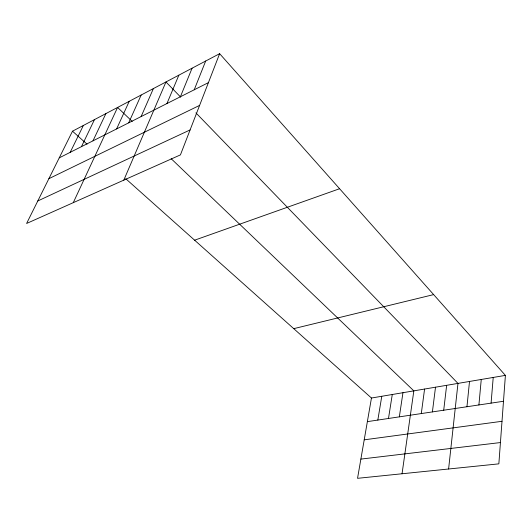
<?xml version="1.0" encoding="UTF-8"?>
<svg xmlns="http://www.w3.org/2000/svg" width="532" height="532" viewBox="0 0 532 532"><rect width="100%" height="100%" fill="white"/><g stroke="black" fill="none" stroke-linecap="round" stroke-linejoin="round"><path stroke-width="0.8" d="M219.636 53.679L180.428 154.892L26.6 223.473L72.498 131.198L219.636 53.679L505.4 375.386L498.856 463.851L357.544 478.321L371.456 398.022L125.718 178.699M491.083 403.13L493.217 377.447M478.906 404.952L481.254 379.469M466.956 406.741L469.51 381.451M448.602 468.998L457.972 383.399L195.922 112.877M443.708 410.219L446.647 385.314M432.396 411.908L435.515 387.196M421.291 413.57L424.583 389.045M402.046 473.766L413.836 390.86L171.158 158.689M399.333 416.855L402.963 392.696M388.486 418.478L392.277 394.505M377.833 420.067L381.777 396.274M194.213 89.795L205.678 61.034M180.395 96.764L192.085 68.196M166.942 103.547L178.852 75.165M123.796 180.142L165.964 81.955L180.621 97.083M141.113 116.575L153.402 88.571M128.697 122.832L141.166 95.022M116.608 128.93L129.229 101.306M73.27 202.672L117.585 107.444L132.222 121.442M92.98 140.847L105.888 113.602M81.443 146.666L94.483 119.614M70.197 152.332L83.358 125.472M59.232 157.864L208.424 82.626M48.878 178.679L199.606 105.389M37.792 200.97L190.097 129.934M194.619 240.191L339.596 188.727M293.737 328.656L433.64 294.602M371.456 398.022L505.4 375.386M367.366 421.637L503.485 401.274M364.214 439.831L502.002 421.297M360.876 459.096L500.432 442.564M72.498 131.198L87.035 144.172"/></g></svg>
